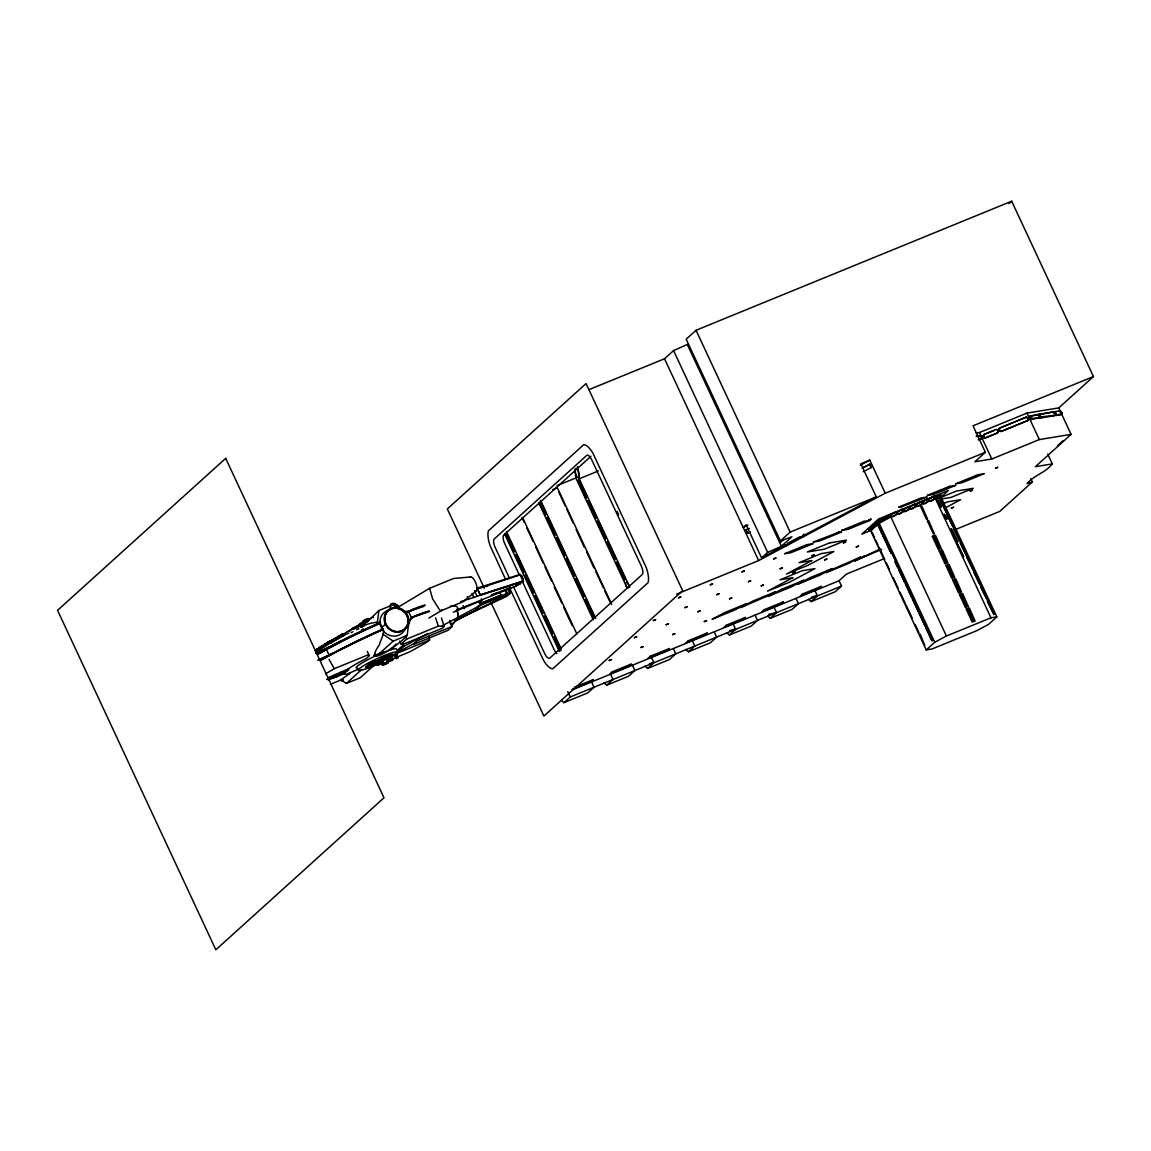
<?xml version="1.0" encoding="UTF-8"?>
<svg xmlns="http://www.w3.org/2000/svg" width="1151" height="1151" viewBox="0 0 1151 1151"><rect width="100%" height="100%" fill="white"/><g stroke="black" fill="none" stroke-linecap="round" stroke-linejoin="round"><path stroke-width="1.5" d="M454.587 620.792L506.886 596.204L510.008 593.384L508.9 588.29M523.23 578.708L523.23 581.428L522.122 576.349L520.209 574.968M935.461 496.124L935.446 498.7L990.982 617.799L996.838 616.85L941.302 497.75L941.82 495.088L935.461 496.124L889.838 514.785L877.177 521.518L868.343 529.489L870.717 530.798L926.253 649.912L932.109 648.948L976.695 630.719L988.364 624.518L996.838 616.85M941.403 496.052C941.432 500.095 935.116 495.131 941.36 495.736M385.916 659.782L387.427 658.43L388.678 661.825L383.096 664.616L381.959 664.659L380.463 661.595L382.204 660.717M387.499 663.235C389.757 660.127 386.031 665.652 383.945 664.199L388.016 662.76M935.634 498.066L935.792 496.642M414.648 616.13C407.943 618.591 408.217 629.165 407.152 635.395C402.994 641.841 360.536 672.256 379.513 644.56C379.945 641.481 387.714 626.705 380.593 630.057A95.145 11.481 -25.2 0 0 344.897 647.049A95.145 11.596 -25 0 0 328.423 655.682M905.966 604.851L912.182 618.029M378.938 610.505C350.71 638.273 358.465 623.597 377.355 622.245L378.938 610.505L392.894 604.807L400.231 609.728M941.259 497.131L941.389 495.75M368.349 618.85L369.039 619.857M370.982 618.202L371.068 618.72M372.636 617.526L373.471 617.54M387.973 659.422C388.016 661.336 384.305 658.89 387.916 659.667C385.484 657.207 387.527 661.624 387.657 658.789M388.477 661.839C388.319 657.782 386.563 666.832 381.959 664.659L388.693 661.163M390.318 660.674C390.606 663.005 388.837 658.415 390.376 660.674M390.534 657.883L390.477 657.48A21.25 2.59 -25 0 0 388.491 653.897A21.25 2.59 -25 0 0 359.5 668.53A21.25 2.59 -25 0 0 375.471 665.048M391.757 657.739C389.729 657.595 392.937 657.883 391.282 656.833M391.124 658.243L390.491 657.854M391.455 659.422C392.894 662.242 391.714 657.106 392.635 659.883M392.433 658.933L392.951 659.796L392.462 659.163M395.584 656.631L396.16 655.336L395.081 655.768L395.512 656.66L394.764 656.041L396.591 656.113L395.095 655.653L397.181 655.595L396.85 654.703L394.721 655.998M396.145 656.084L397.239 655.538M396.649 657.207L397.786 656.717L398.117 657.595L396.404 658.113M397.081 658.084L396.75 657.106L397.728 656.761M572.191 625.583L563.875 607.757M470.759 576.953L453.58 578.507L429.64 588.305L432.589 598.851L439.898 610.289M441.596 609.598L441.409 610.591L428.819 618.13M455.623 621.065L474.385 610.749L480.456 605.253L481.535 600.549L453.278 612.217M506.886 595.153L509.461 592.837L510.008 590.664M360.695 624.576L364.162 622.015L361.126 624.115M802.794 537.071L803.657 534.136M328.121 680.025L344.336 673.738A35.926 4.374 -25 0 1 348.595 669.868L348.178 668.961A35.926 4.374 -25 0 1 366.435 658.444L369.399 655.753L367.227 651.38M355.875 627.511L360.81 623.266L362.105 624.777L364.694 623.281L353.371 627.827L349.616 631.223M983.055 436.186L983.961 434.431L996.32 429.366L998.349 431.294L997.442 433.064L985.083 438.114L983.055 436.186L983.961 434.431M997.442 433.064L998.349 431.294M998.895 429.711L999.802 427.942L1026.433 417.065L1028.462 418.993L1027.555 420.748L1000.924 431.639L998.895 429.711L999.802 427.942M1027.555 420.748L1028.462 418.993M363.716 620.965L368.953 618.821L363.716 620.965L364.996 623.684M388.678 661.825L383.456 663.293L382.449 660.027L386.981 658.185M374.953 653.883L373.989 655.725L383.326 651.912L381.067 652.818M391.038 660.415L390.434 659.523M390.98 660.703L390.333 659.926M395.728 655.077L396.793 654.761M395.656 658.012L397.469 658.171L396.131 657.696L396.52 658.588L397.138 657.293L396.016 657.796L396.476 658.674L395.541 658.214L396.721 657.077M584.348 547.387L576.119 529.518M593.902 567.903L586.679 551.933M363.774 620.95L368.104 618.806L364.996 619.598L362.22 622.317L364.838 621.252M456.429 610.562L457.062 609.685A95.145 11.596 -25 0 0 450.343 606.232M377.571 624.418L380.463 622.878L377.355 622.245M338.552 650.603L345.458 647.049A93.116 11.237 -25.2 0 1 380.391 630.417L383.283 628.878M441.452 618.029L444.085 626.302L442.732 628.101L402.605 644.517L401.152 644.143L399.656 641.049M362.22 622.317L363.975 620.432M380.679 661.926L381.398 660.976M391.513 649.538L394.304 645.97M379.341 661.739L379.801 663.868L378.722 664.832L372.19 665.307L381.931 660.242L370.608 664.789L366.852 668.199L365.687 667.091L369.629 663.523L381.6 658.732M452.228 624.115L457.897 618.216L451.465 625.842L449.71 622.087M390.218 648.977L392.577 647.927L396.03 644.013M317.201 649.394L318.064 649.035L316.597 650.301M329.546 641.352L330.61 640.589L329.977 640.949M318.194 649.121C316.928 650.373 334.553 638.978 328.452 642.531M356.105 626.878L355.17 627.712L360.81 623.266M361.558 624.374L363.011 623.065M367.471 619.511L368.507 618.576M361.299 623.957L361.687 624.777L364.68 623.108M589.067 389.613L664.53 358.767L673.565 350.595L687.291 344.466L781.4 546.279L767.674 552.408L761.602 557.89L746.179 524.813L743.201 527.489L747.949 524.971M976.077 433.093L979.458 432.531L1026.994 413.094L1058.762 407.914L1093.45 376.564L1011.686 201.209L696.053 330.265L686.169 339.185L780.91 542.02L783.011 540.121M590.923 456.3L503.735 535.114A7.352 2.69 67.8 0 0 504.714 543.617L519.144 574.565M340.466 679.507L346.35 683.449L361.989 669.306M377.557 655.236L393.196 641.093L407.152 635.395M372.838 665.58L379.801 663.868M374.722 664.702L360.292 677.738L346.35 683.449M378.219 663.638C378.391 665.177 388.333 658.689 378.535 663.681M401.152 644.143L406.807 639.035L438.387 626.115L444.085 626.302M378.722 664.731L381.556 662.861M396.908 650.703L401.785 646.286L404.174 646.186L427.913 633.438M383.096 664.616L384.146 663.681M456.99 609.8L516.324 585.945L523.374 581.298L480.14 594.995L477.478 588.866M480.14 594.995L523.158 580.838M452.228 626.432L447.897 630.36L413.008 644.618L417.353 640.704L452.228 626.432L449.768 620.26M478.931 602.908L481.535 600.549M1009.024 203.612L1011.686 201.209M561.343 700.312L563.932 702.671L570.249 696.974L841.51 586.06L839.036 580.766L846.402 574.119L884.328 558.609M604.131 682.816L606.721 685.176L613.023 679.478L610.548 674.184M676.615 594.117L758.638 560.58L885.234 493.218L869.796 460.127L860.833 463.795L876.271 496.872L790.162 532.079L780.277 541.013L791.902 536.783L781.4 546.279M645.006 666.098L647.596 668.458L653.897 662.76L651.437 657.466M685.881 649.394L688.471 651.754L694.787 646.042L692.312 640.747M769.89 594.794L767.357 595.988L775.429 591.83L753.243 600.894L740.582 607.642L768.048 595.758M726.77 632.676L729.36 635.035L735.662 629.338L733.201 624.043M799.355 582.751L801.585 581.845L799.787 582.521M767.645 615.958L770.235 618.317L776.537 612.62L774.076 607.325M875.192 524.079C870.89 525.158 875.695 528.352 876.4 524.885M875.508 523.791C879.148 518.842 878.458 526.755 875.508 523.849M872.199 528.683L870.372 530.482M872.516 528.395L874.314 526.755M870.717 530.798L879.191 523.144L890.86 516.928L935.446 498.7L941.302 497.75M833.266 568.882L830.734 570.076L860.991 556.854L848.33 563.587L826.145 572.651L831.425 569.846M983.673 437.509L985.501 437.74L997.859 432.675M997.73 429.97L997.931 431.683M999.514 431.035L1001.356 431.251L1027.972 420.374M808.52 599.239L811.124 601.599L817.426 595.901L814.951 590.607M862.746 556.839L864.962 555.933L863.164 556.609M1093.45 376.564L973.027 425.798L985.371 452.271L974.868 461.767L991.802 459.004L1039.339 439.567L1071.106 434.373L1058.762 407.914M999.385 428.33L1026.433 417.065M841.51 586.06L835.209 591.758L811.124 601.599M1026.001 417.439L1027.843 417.669M940.583 497.448L948.352 490.441L878.63 518.943L861.811 534.136L871.767 530.064M1071.106 434.373L1035.382 466.673L1052.316 463.911L1047.77 454.141M1030.836 478.701L1032.361 481.952L999.773 511.404L955.244 529.618M1052.316 463.911C1045.482 472.831 1034.173 475.032 1027.066 483.607L1032.361 481.952M926.253 649.912L934.727 642.244L946.395 636.028L990.982 617.799M333.574 640.416L334.682 639.596L333.071 640.474M385.441 624.331L381.269 627.77A13.668 12.603 47.9 0 0 394.174 636.143A13.668 12.603 47.9 0 0 405.627 627.597M476.413 590.808L463.076 601.728L440.833 610.821M316.856 650.128L315.46 651.193L317.532 649.869M428.719 636.561L429.611 639.97L425.913 642.733L410.044 651.739L386.779 661.25M405.555 613.31L411.641 609.656A95.145 11.596 -25 0 1 424.834 605.023M429.409 611.498A95.145 11.596 -25 0 0 414.864 616.576L411.382 617.684L408.576 611.67L411.857 610.116A95.145 11.481 -25.2 0 1 424.949 605.325M411.382 617.684L412.231 617.051M407.569 621.137L412.446 617.511M322.51 646.661L323.935 645.653M316.985 649.25L318.87 647.97M319.302 647.927L316.842 649.38L318.194 648.603M318.266 650.66L317.46 651.265L332.049 641.956L330.898 642.589M328.567 642.013L329.848 641.165M318.626 648.114L320.179 647.107M327.258 642.877L328.812 641.855M319.187 648.459L323.733 645.51M319.359 649.927L320.812 648.963M329.503 641.697L330.524 641.049M341.991 634.489L343.3 633.625L342.149 634.215M342.279 634.992L343.257 634.316L342.437 634.719M343.602 635.784L344.696 635.035L330.855 643.064M320.007 647.207L321.733 646.099M325.704 643.884L327.445 642.762M321.633 646.157L325.201 643.884M325.805 643.826L322.251 646.099M326.956 643.582L330.51 641.352M315.101 650.689L316.568 649.725M316.626 651.926L317.978 651.063M325.129 643.927L326.884 642.819M320.553 647.164L322.323 646.042M325.431 644.416L327.042 643.409M380.463 661.595L379.226 662.386L380.118 664.156M330.236 641.208L331.617 640.359M342.279 634.33L339.473 636.028M330.812 641.539L341.401 635.28M326.74 642.92L328.366 641.898M319.072 648.085L320.712 647.063M331.387 640.488L333.042 639.51M339.775 636.532L341.185 635.669M328.136 642.042L329.517 641.193M332.869 639.596L334.668 638.532M339.646 635.942L336.092 638.057M395.958 608.476L429.64 588.305M325.618 673.839L334.236 668.702L368.55 654.674M334.596 638.56L338.236 636.417M329.244 641.38L330.294 640.747M316.324 649.912L317.921 648.79M330.409 641.452L332.121 640.431M332.236 641.049L330.711 641.941L331.704 641.251M338.135 636.489L339.919 635.453M332.596 640.085L334.38 639.05M339.746 635.553L341.343 634.633M331.171 640.891L332.768 639.97M357.644 669.537L348.12 673.623M315.935 653.005L329.315 646.977L317.662 653.336M316.151 653.451L329.531 647.438M319.187 652.502L329.315 646.977M317.676 660.17L332.322 653.451L320.884 660.257M319.158 659.926L332.538 653.897M323.719 658.113L332.322 653.451M341.113 634.791L342.437 634.043M330.078 641.495L331.402 640.747M331.934 640.575L334.423 639.237M480.456 605.253L442.171 625.784M318.338 653.897L342.638 641.049A93.116 11.352 -25 0 1 377.643 624.504M416.058 642.416L397.066 652.617L404.174 646.186L402.346 643.898M345.358 634.705L348.796 632.877M337.171 651.308L329.272 655.509L326.452 649.509A93.116 11.352 -25 0 0 319 653.624M860.315 465.177L869.796 460.127M746.754 531.115L747.776 533.316L745.647 530.107L748.582 528.539M863.164 467.565L869.854 464.227L871.393 467.536L863.178 471.68M749.186 528.438L745.647 530.107M862.243 468.284L869.854 464.227M747.186 533.417L750.121 531.848M980.724 436.963L981.918 436.315L982.551 438.704L978.12 439.869M982.537 437.639L981.357 439.351M787.457 543.315L799.542 536.985M761.602 557.89L876.271 496.872M1029.742 416.216L1038.274 414.374L1039.813 417.684L1031.282 419.525L1030.375 418.604L1029.742 416.216L1035.612 415.252M1029.757 417.281L1030.936 415.583M1030.375 418.604L1039.813 417.684M1037.08 415.007L1038.274 414.374M1039.914 414.115L1038.72 414.748L1053.999 411.813L1055.525 414.058L1054.345 415.756L1040.274 418.058L1038.734 415.813L1039.914 414.115L1053.999 411.813M1031.282 419.525L1032.476 418.878M1039.799 416.619L1038.619 418.317M1039.353 417.137L1055.539 415.123M1040.274 418.058L1041.468 417.425M1055.64 411.54L1054.46 413.238L1055.64 411.54L1060.301 410.778L1061.841 413.022L1060.661 414.72L1055.999 415.482L1055.079 414.561L1056.273 413.928L1057.193 414.849L1061.855 414.087M1053.712 413.367L1054.906 412.734M1059.107 411.411L1060.301 410.778M1055.525 414.058L1054.345 415.756M1055.999 415.482L1057.193 414.849M1061.841 413.022L1060.661 414.72M944.813 508.138L960.639 499.721L947.935 501.793L943.187 503.735M881.594 549.401L854.661 560.997L879.997 549.07M329.416 641.841L330.366 641.323M386.074 656.53L381.499 658.386M358.033 627.18L353.659 629.295L353.371 627.827M333.2 639.884L335.056 639.179M333.502 640.373L334.437 639.927M327.834 677.824L348.178 668.961M326.726 679.378L348.595 669.868M362.234 626.633L360.752 627.338L363.86 626.072M459.134 618.101L506.814 595.614M366.852 668.199L375.341 664.832M460.587 601.671L523.374 581.298M357.429 626.82L362.105 624.777M380.463 622.878L377.773 624.058A95.145 11.481 -25.2 0 0 342.077 641.049M557.098 485.621L575.831 477.967L574.853 469.45M552.595 489.679L557.357 487.736L611.713 604.333M629.813 587.298L579.212 478.802L598.232 471.032M362.939 621.367L365.96 620.13M363.817 622.331L362.421 622.907L362.939 624M359.788 624.576L363.673 622.849M360.277 624.518L362.766 623.684M491.477 595.009L496.282 593.053M491.434 595.254L508.051 588.449M480.442 603.412L501.059 595.211L480.154 603.771M480.658 603.872L507.404 593.355M480.355 604.217L501.26 595.671M477.564 606.448L510.008 593.384L508.066 589.226M337.962 675.508L342.351 673.709M554.264 587.269L561.803 602.966M392.692 655.063L429.611 639.97M382.19 660.559L387.427 658.43M382.909 660.357L385.93 659.12M379.427 663.364L382.377 662.127M378.291 664.271L381.269 663.12M330.395 684.298L340.207 680.299L349.818 673.464A35.926 4.374 -25 0 1 343.703 673.421L344.235 674.026M378.463 664.645L381.787 663.293M983.544 434.805L994.349 430.388M1060.244 412.691L1061.51 412.173L1062.287 414.777M1060.862 414.015L1062.128 413.497M885.234 493.218L985.371 452.271M1063.15 440.632L1057.438 445.797M940.468 497.563L956.308 491.089L973.257 488.312L951.071 497.39L941.547 498.944M574.306 687.334L593.326 679.565L591.01 681.651L571.989 689.435M572.766 689.636L839.036 580.766M563.932 702.671L587.701 692.945L594.017 687.248L591.542 681.953M606.721 685.176L628.59 676.241L634.892 670.529L632.417 665.249M647.596 668.458L669.465 659.523L675.766 653.826L673.306 648.531M688.471 651.754L710.34 642.805L716.656 637.107L714.181 631.813M729.36 635.035L751.229 626.086L757.531 620.389L755.056 615.094M770.235 618.317L792.104 609.383L798.406 603.685L795.945 598.391M398.174 657.552L396.577 657.955M408.576 611.67L410.921 610.778M372.19 665.307L377.945 663.408M373.917 655.566L376.334 654.66M486.513 586.535L487.564 586.19M520.137 574.378L477.09 588.19L480.485 595.326M477.334 588.995L520.353 574.838M365.687 667.091L368.421 666.256M368.464 619.77L367.673 621.295M811.225 597.254L816.361 595.686M768.638 614.317L775.472 612.951M729.475 630.69L734.597 629.108M649.409 663.782L652.833 662.544M403.167 611.699L409.425 611.037M976.163 436.186L980.997 435.409L981.918 436.315M976.58 436.56L979.803 436.042M979.314 439.236L982.551 438.704M871.393 467.536L869.25 464.328M935.806 496.642C939.648 493.908 938.943 499.663 935.662 498.095M901.305 506.685L898.658 507.116L920.843 498.038L927.202 497.002L902.211 506.526M801.945 536.596L786.018 545.171M837.928 532.596L813.095 542.092L819.454 541.056L841.64 531.992L838.834 532.438M380.233 662.818L381.326 662.386L380.808 661.293M396.217 655.941L395.426 655.48M387.225 659.019L386.923 658.976A8.086 0.993 -25 0 0 388.693 658.055M918.93 632.575L915.002 624.418M875.235 524.065L876.415 524.856M872.444 528.41C869.998 528.467 873.105 524.424 874.3 526.726M368.421 618.821L369.054 619.756M395.757 655.063L396.102 656.041M387.34 659.911L387.47 659.206M783.371 544.941L786.09 545.977M522.122 576.349L519.993 574.507L523.23 581.428M382.923 634.201L393.196 641.093M869.264 529.805C869.983 532.136 869.322 525.834 872.213 528.654M604.822 591.053L610.102 602.16M392.261 659.753L391.944 660.631L391.426 659.868M387.283 661.019L387.326 662.156M877.177 521.518L879.191 523.144L934.727 642.244M1060.733 411.468L1061.51 412.173M905.247 603.383L899.967 592.161M369.629 663.523L370.608 664.789M395.426 656.07L395.584 656.516M391.642 660.286L391.844 659.696M369.788 665.839L370.608 667.048M358.724 625.252L359.5 626.475M329.057 659.307L334.236 668.702M898.312 588.607L893.176 577.601M920.196 634.158L924.728 645.265M545.013 566.983L551.516 580.91M889.838 514.785L946.395 636.028M380.161 623.281L382.981 629.295M1055.654 412.605L1056.273 413.928M1039.928 415.18L1040.547 416.504M1030.951 416.648L1031.569 417.971M1026.994 413.094L1039.339 439.567M1027.426 418.043L1028.03 419.367M999.313 429.323L999.931 430.647M983.472 435.812L984.091 437.135M979.458 432.531L991.802 459.004M872.084 532.366L874.285 537.071M875.738 540.222L877.94 544.927M878.875 546.912L884.731 559.487M886.385 563.04L889.32 569.328M696.053 330.265L790.162 532.079M673.565 350.595L767.674 552.408M664.53 358.767L758.638 560.58M617.109 511.504L618.619 514.742M629.108 587.082C627.899 578.047 622.648 583.83 627.856 588.219M575.831 477.967L627.381 588.478M558.695 491.937L565.184 505.865M566.839 509.375L573.27 523.173M595.527 570.91L603.397 587.787M540.596 500.368L595.729 618.576M540.394 501.246L546.178 513.648L545.243 515.001L539.128 502.383M538.74 502.8L593.312 619.828M522.511 517.403L576.881 634M522.108 517.849L524.252 522.453M526.669 527.618L533.1 541.43M535.517 546.596L543.387 563.472M506.512 531.661L560.882 648.243M561.199 650.229L554.422 636.043L553.444 637.424L559.947 651.365M504.685 534.136L559.257 651.164M522.18 581.082L554.077 649.495A7.352 2.69 67.8 0 0 556.883 653.624M517.648 584.104L518.065 585.01M567.774 691.679L570.249 696.974M515.893 585.025L516.324 585.945M509.634 578.464L495.203 547.516A7.352 2.69 67.8 0 1 494.225 538.999L586.708 455.408A7.352 2.69 67.8 0 1 591.887 460.127L641.265 565.99A7.352 2.69 67.8 0 1 642.244 574.507L549.761 658.099A7.352 2.69 67.8 0 1 544.581 653.38L513.432 586.607M510.67 587.168L511.087 588.075M505.375 578.939L490.197 545.919A18.488 6.748 67.8 0 1 488.456 530.784L583.672 444.718A18.488 6.748 67.8 0 1 592.88 453.106L646.272 567.587A18.488 6.748 67.8 0 1 648.013 582.723L552.797 668.774A18.488 6.748 67.8 0 1 543.574 660.401L509.159 587.053M505.62 589.528L507.821 594.276M504.714 589.7L506.929 594.434M499.75 592.42L501.692 596.578M484.312 588.233L447.336 508.943L586.075 383.556L682.644 590.664L543.919 716.051L491.103 602.793M482.312 599.844L481.247 598.88M474.5 590.679L477.075 596.204M472.025 593.47L473.953 597.628M467.248 596.621L468.543 599.398M463.047 605.613L464.457 608.606M362.766 622.59L363.284 623.684M378.564 663.321L379.067 664.415M341.286 671.781L341.718 672.688M325.488 649.581L325.273 649.135A95.145 11.596 -25 0 1 377.586 623.583M336.495 676.112L336.926 677.018M335.459 674.572L335.891 675.479M332.51 677.248L332.927 678.155M405.469 635.798L406.807 639.035M435.553 617.828L438.387 626.115M375.456 660.717L375.96 662.213M520.108 583.212L520.252 584.118M577.845 466.874L579.212 478.802M577.198 467.061C582.723 483.506 574.133 477.651 575.399 468.471M413.669 616.677A93.116 11.237 -25.2 0 1 427.884 611.656M410.979 610.879A93.116 11.352 -25 0 1 423.885 606.347M321.014 660.185A95.145 11.596 -25 0 1 380.78 630.518L383.47 629.352L380.808 630.518A95.145 11.481 -25.2 0 0 345.113 647.509M414.605 616.015A95.145 11.481 -25.2 0 1 429.122 610.893M379.873 659.696A8.805 1.079 -25 0 1 391.153 654.617A8.805 1.079 -25 0 1 390.491 656.588M377.6 661.235A8.805 1.079 -25 0 1 378.506 660.545M378.88 660.947A8.604 1.05 -25 0 1 391.858 654.991A8.604 1.05 -25 0 1 386.981 659.005M381.11 661.523A8.604 1.05 -25 0 1 379.557 662.026M379.269 660.803A8.086 0.993 -25 0 1 390.203 655.566A8.086 0.993 -25 0 1 390.275 657.178M381.355 661.35A8.086 0.993 -25 0 1 378.837 662.084M363.529 628.978A21.25 2.59 -25 0 1 361.515 629.914M342.782 635.021A21.25 2.59 -25 0 1 367.701 621.511M390.534 607.153A13.668 5.223 55.8 0 1 398.764 606.404M390.146 607.411A13.668 5.223 55.8 0 1 398.375 606.663M470.083 577.226A7.553 2.762 67.8 0 1 475.809 582.967A7.553 2.762 67.8 0 1 475.751 591.082M318.079 653.869A95.145 11.596 -25 0 1 342.164 641.049M319.331 652.574A95.145 11.596 -25 0 1 341.948 640.603M343.127 680.241A12.229 11.28 47.9 0 1 340.682 679.867M343.3 680.083A12.229 11.28 47.9 0 1 340.854 679.709M343.142 680.831A12.848 11.855 47.9 0 1 340.567 680.442M380.736 626.461A13.668 12.603 47.9 0 1 389.887 609.929M357.803 668.184A22.272 2.719 -25 0 1 378.564 654.516M380.65 653.61A22.272 2.719 -25 0 1 396.534 649.279M351.127 632.705A22.272 2.719 -25 0 1 352.911 631.726M356.781 629.698A22.272 2.719 -25 0 1 358.824 628.676M878.242 521.604L879.119 522.568L884.313 519.72L883.436 518.784L878.256 521.561M884.213 518.425L885.09 519.389L890.27 516.497L889.406 515.619L884.213 518.425M936.756 499.951L940.54 507.116L936.813 499.908M937.662 499.807L941.432 506.972L937.705 499.75M939.921 499.448L946.439 512.569L939.935 499.405M940.813 499.289L947.345 512.425L940.842 499.261M943.547 514.511L946.093 519.029L943.547 514.511M944.439 514.368L946.985 518.871L944.439 514.368M946.712 513.993L953.229 527.129L946.755 513.936M947.604 513.85L954.136 526.985L947.661 513.792M951.23 528.928L957.761 542.049L951.258 528.885M952.179 533.042L956.855 542.207L952.237 532.985M953.488 528.554L960.02 541.689L953.546 528.496M954.395 528.41L960.912 541.545L954.452 528.352M957.128 543.632L963.646 556.753L957.143 543.589M960.279 543.114L966.811 556.25L960.337 543.056M961.186 542.97L967.703 556.091L961.243 542.912M967.07 557.674L973.602 570.795L967.099 557.631M967.977 557.53L974.494 570.651L967.991 557.487M973.861 572.234L980.379 585.355L973.875 572.191M974.753 572.076L981.285 585.212L974.811 572.018M980.652 586.78L987.17 599.916L980.666 586.751M981.544 586.636L988.076 599.772L981.602 586.578M987.443 601.34L993.96 614.476L987.443 601.34M988.335 601.196L994.852 614.332L988.392 601.139M890.932 514.986C892.126 522.108 904.211 505.03 890.932 514.986M897.276 512.396C898.485 519.547 910.455 502.368 897.32 512.31M903.607 509.807C904.672 516.885 917.117 499.807 903.607 509.807M909.952 507.217C911.391 514.511 923.044 497.031 909.995 507.131M916.282 504.627C917.275 511.591 929.763 494.844 916.297 504.584M922.627 502.037C923.951 509.289 935.677 491.837 922.67 501.951M928.958 499.448C930.425 506.785 941.806 489.161 928.972 499.39M364.004 622.317L364.464 623.18L364.033 622.274M382.046 661.019L382.506 661.868L382.046 661.019M505.577 534.409L513.936 552.221L514.857 550.869L506.944 533.863L505.577 534.409M515.144 554.926L523.504 572.738L524.439 571.371L516.511 554.365L515.144 554.926M524.698 575.442L533.071 593.254L533.992 591.887L526.065 574.881L524.698 575.442M546.452 517.705L554.811 535.517L555.746 534.15L547.818 517.144L546.452 517.705M534.265 595.945L542.625 613.771L543.56 612.404L535.632 595.398L534.265 595.945M556.019 538.208L564.378 556.019L565.314 554.667L557.386 537.646L556.019 538.208M543.833 616.461L552.207 634.273L553.127 632.906L545.2 615.9L543.833 616.461M577.759 480.485L586.118 498.297L587.053 496.93L579.126 479.924L577.759 480.485M565.587 558.724L573.946 576.536L574.867 575.183L566.954 558.163L565.587 558.724M587.327 500.987L595.7 518.799L596.621 517.432L588.693 500.426L587.327 500.987M575.14 579.241L583.514 597.052L584.435 595.686L576.522 578.68L575.14 579.241M596.894 521.489L605.268 539.301L606.189 537.949L598.275 520.943L596.894 521.489M584.722 599.743L593.082 617.555L594.002 616.202L586.089 599.196L584.751 599.685M606.462 542.006L614.821 559.818L615.756 558.465L607.829 541.459L606.462 542.006M616.03 562.522L624.389 580.334L625.324 578.982L617.396 561.976L616.03 562.522M878.342 525.806L882.184 534.05L878.342 525.806M878.961 525.244L885.162 538.438L878.961 525.244M882.817 535.402L891.32 553.559L882.831 535.373M885.752 539.79L891.953 552.998L885.781 539.761M892.543 554.35L898.744 567.544L892.572 554.322M895.147 561.875L898.111 568.119L895.161 561.846M898.701 569.486L904.887 582.679L898.701 569.486M899.334 568.911L905.52 582.104L899.348 568.867M905.492 584.032L911.678 597.24L905.506 584.003M906.125 583.471L912.311 596.664L906.139 583.428M912.283 598.592L918.469 611.8L912.297 598.563M912.901 598.031L919.102 611.224L912.93 597.988M919.059 613.152L925.26 626.345L919.088 613.123M919.692 612.577L925.893 625.784L919.721 612.548M925.85 627.712L932.051 640.906L925.879 627.669M926.483 627.137L932.684 640.344L926.512 627.108M920.627 506.454L926.512 519.288L927.62 519.23L921.908 506.195L920.671 506.368M927.418 521L933.303 533.848L934.396 533.791L928.699 520.756L927.461 520.928M932.31 536.337L938.18 549.185L939.288 549.128L933.59 536.093L932.353 536.265M934.209 535.56L940.079 548.408L941.187 548.351L935.49 535.316L934.209 535.56M939.101 550.897L944.971 563.745L946.079 563.688L940.381 550.653L939.13 550.825M941 550.12L946.87 562.968L947.978 562.911L942.281 549.876L941 550.12M945.877 565.458L951.762 578.306L952.87 578.248L947.172 565.213L945.877 565.458M947.777 564.681L953.661 577.529L954.769 577.471L949.071 564.436L947.777 564.681M952.668 580.018L958.553 592.851L959.661 592.794L953.949 579.773L952.711 579.931M954.567 579.241L960.452 592.074L961.56 592.017L955.862 578.982L954.567 579.241M959.459 594.563L965.344 607.411L966.437 607.354L960.74 594.319L959.502 594.491M961.358 593.787L967.243 606.635L968.351 606.577L962.639 593.542L961.358 593.787M966.25 609.124L972.12 621.972L973.228 621.914L967.531 608.879L966.293 609.052M968.149 608.347L974.034 621.195L975.127 621.137L969.43 608.102L968.149 608.347M225.697 458.343L57.55 610.332L215.841 949.791L383.988 797.801L225.697 458.343M457.192 610.246L458.429 617.152L457.192 610.246M609.224 660.487L611.44 659.581L609.224 660.487M634.446 637.683L636.661 636.776L634.446 637.683M653.365 620.59L655.581 619.684L653.365 620.59M678.586 597.786L680.802 596.88L678.586 597.786M612.332 671.796L610.016 673.882L629.036 666.112L631.352 664.012L612.332 671.796M640.906 647.524L643.136 646.617L640.906 647.524M666.127 624.734L668.357 623.828L666.127 624.734M685.046 607.627L687.262 606.721L685.046 607.627M710.268 584.837L712.498 583.931L710.268 584.837M672.601 634.575L674.817 633.669L672.601 634.575M697.823 611.771L700.038 610.864L697.823 611.771M716.742 594.679L718.958 593.772L716.742 594.679M741.963 571.874L744.179 570.968L741.963 571.874M650.358 656.243L648.056 658.329L667.062 650.56L669.378 648.473L650.358 656.243M704.297 621.612L706.513 620.706L704.297 621.612M729.518 598.822L731.734 597.916L729.518 598.822M748.423 581.715L750.653 580.809L748.423 581.715M773.659 558.926L775.875 558.019L773.659 558.926M688.384 640.69L686.082 642.79L705.088 635.007L707.405 632.921L688.384 640.69M735.978 608.663L738.194 607.757L735.978 608.663M761.199 585.859L763.415 584.953L761.199 585.859M780.119 568.767L782.335 567.86L780.119 568.767M805.34 545.962L807.556 545.056L805.34 545.962M726.41 625.151L724.108 627.237L743.114 619.468L745.431 617.368L726.41 625.151M792.895 572.91L795.111 572.004L792.895 572.91M811.815 555.804L814.03 554.897L811.815 555.804M837.036 533.014L839.252 532.107L837.036 533.014M764.451 609.598L762.135 611.685L781.141 603.915L783.457 601.829L764.451 609.598M824.576 559.947L826.806 559.041L824.576 559.947M843.496 542.855L845.712 541.948L843.496 542.855M868.717 520.051L870.947 519.144L868.717 520.051M802.477 594.045L800.161 596.146L819.181 588.362L821.483 586.276L802.477 594.045M856.272 546.998L858.488 546.092L856.272 546.998M900.413 507.102L902.629 506.195L900.413 507.102M932.109 494.139L934.324 493.232L932.109 494.139M963.79 481.19L966.006 480.284L963.79 481.19M951.345 508.123L953.56 507.217L951.345 508.123M970.264 491.031L972.48 490.11L970.264 491.031M995.486 468.227L997.701 467.32L995.486 468.227M811.7 560.609L786.378 574.09L808.563 565.012L833.885 551.545L821.181 553.617L798.995 562.681L811.7 560.609M724.727 612.562L712.066 619.296L734.252 610.231L746.913 603.484L724.727 612.562M792.78 577.716L767.458 591.182L789.644 582.118L814.966 568.637L802.261 570.709L780.076 579.787L792.78 577.716M781.759 589.24L769.098 595.973L791.284 586.909L803.945 580.162L781.759 589.24M810.29 577.572L797.629 584.32L819.814 575.241L832.475 568.508L810.29 577.572M380.247 622.432L377.557 623.612L380.247 622.432M806.765 544.682L784.579 553.76L790.938 552.71L813.11 543.646L806.765 544.682M863.797 521.36L841.626 530.438L847.97 529.388L870.156 520.324L863.797 521.36M949.359 486.384L927.188 495.448L933.533 494.412L955.718 485.348L949.359 486.384M977.89 474.716L955.704 483.794L962.063 482.744L984.234 473.68L977.89 474.716M829.554 542.912L807.369 551.976L824.317 549.214L846.489 540.15L829.554 542.912M385.139 621.741A12.229 11.28 47.9 0 0 404.648 628.95A12.229 11.28 47.9 0 0 399.757 608.75A12.229 11.28 47.9 0 0 385.139 621.741M384.966 621.9A12.229 11.28 47.9 0 0 404.476 629.108A12.229 11.28 47.9 0 0 399.584 608.908A12.229 11.28 47.9 0 0 384.966 621.9M384.563 621.842A12.848 11.855 47.9 0 0 405.051 629.41A12.848 11.855 47.9 0 0 399.915 608.203A12.848 11.855 47.9 0 0 384.563 621.842"/></g></svg>
